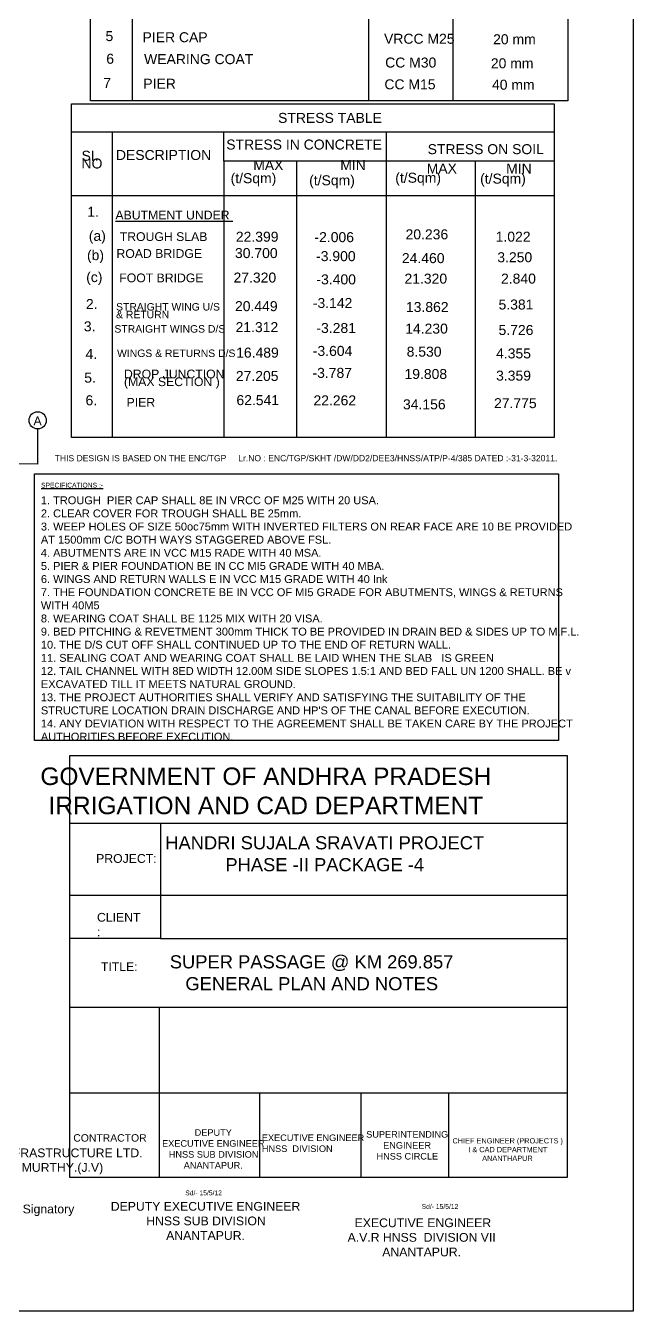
# Model space of a CAD drawing. Header units: inches. Extents: x 3910 to 36465, y 2 to 22749.
# Drawn here: x 29522 to 36465, y 2 to 14690 of the extents above; entities that cross this region are included whole.
import ezdxf

# ---------------------------------------------------------------- set-up
doc = ezdxf.new("R2010")
doc.units = ezdxf.units.IN
doc.header["$MEASUREMENT"] = 0
doc.layers.add('DIMENSIONS', color=7, linetype='Continuous')
doc.layers.add('TEXT', color=7, linetype='Continuous')
doc.styles.get("Standard").update_dxf_attribs({"font": 'arial.ttf', "height": 55})

msp = doc.modelspace()

# ---------------------------------------------------------------- linework, layer by layer
at = {"color": 0}
msp.add_lwpolyline([(29658.94382, 10083.77927), (29658.94382, 9679.02163), (18263.61847, 9732.5883), (10790.60931, 9726.44883), (3993.25348, 9715.10557), (3993.25348, 10207.81145)], dxfattribs=at)
at = {"layer": 'DIMENSIONS', "color": 0}
for points in [[(36464.88291, 1.6242), (4078.91233, 1.6242), (4078.91233, 22749.09892), (36464.88291, 22749.09892)], [(30263.75949, 15733.93004), (35717.55387, 15733.93004), (35717.55387, 13833.71664), (30263.75949, 13833.71664)], [(30044.36933, 13799.17166), (35561.41982, 13799.17166), (35561.41982, 9984.75478), (30044.36933, 9984.75478)], [(29624.63701, 9568.46979), (35608.53708, 9568.46979), (35608.53708, 6522.61702), (29624.63701, 6522.61702)], [(30024.8603, 6350.15255), (35707.95704, 6350.15255), (35707.95704, 1531.40095), (30024.8603, 1531.40095)]]:
    msp.add_lwpolyline(points, close=True, dxfattribs=at)
for points in [[(30044.36933, 13478.63543), (35561.41982, 13478.63543)], [(35561.41982, 13143.36847), (31785.17125, 13143.36847), (31785.17125, 13478.63543)], [(30044.36933, 12750.43568), (35561.41982, 12750.43568)], [(30024.8603, 5577.90493), (35707.95704, 5577.90493)], [(31064.47656, 5577.90493), (31064.47656, 4262.2002), (30024.8603, 4262.2002)], [(35707.95704, 4753.4002), (30024.8603, 4753.4002)], [(31064.47656, 4262.2002), (35707.95704, 4262.2002)], [(30024.8603, 3475.74352), (35707.95704, 3475.74352)], [(31047.76387, 3475.74352), (31047.76387, 1531.40095)], [(30024.8603, 2496.04752), (35707.95704, 2496.04752)], [(32193.60156, 2496.04752), (32193.60156, 1531.40095)], [(33350.95535, 2496.04752), (33350.95535, 1531.40095)], [(34352.84365, 2496.04752), (34352.84365, 1531.40095)]]:
    msp.add_lwpolyline(points, dxfattribs=at)
msp.add_circle((29659.46891, 10181.00577), 98.07851, dxfattribs=at)
at = {"layer": 'TEXT', "color": 0}
for points in [[(30737.8961, 15733.93004), (30737.8961, 13833.71664)], [(33441.19609, 13833.71664), (33441.19609, 15733.93004)], [(34403.05121, 15733.93004), (34403.05121, 13833.71664)], [(30515.77352, 9984.75478), (30515.77352, 13478.63543)], [(33640.79901, 13478.63543), (33640.79901, 9984.75478)], [(31785.17125, 13143.36847), (31785.17125, 9984.75478)], [(32615.99503, 13143.36847), (32615.99503, 9984.75478)], [(34663.63855, 9984.75478), (34663.63855, 13143.36847)]]:
    msp.add_lwpolyline(points, dxfattribs=at)

# ---------------------------------------------------------------- texts
at = {"color": 0}
for s, p in [('A', (29611.18639, 10125.40687)), ('Authorised Signatory  ', (28781.02257, 1120.34349))]:
    msp.add_text(s, height=100, dxfattribs=at).set_placement(p)
at = {"color": 0, "attachment_point": 1}
for s, insert, char_height, width in [('\\pi376.78;DEPUTY \\P\\pi4.5189;EXECUTIVE ENGINEER \\P\\pi80.977;HNSS SUB DIVISION \\P\\pi251.72;ANANTAPUR.', (31076.15607, 2081.91892), 75, 1169.6449523), ('For RAMAY INFRASTRUCTURE LTD. &Mr.V.SATHYA MURTHY.(J.V) ', (28451.88693, 1861.72458), 100, 2487.7833402), ('\\pi5.8888;DEPUTY EXECUTIVE ENGINEER \\P\\pi410.7;HNSS SUB DIVISION \\P\\pi638.36;ANANTAPUR.', (30488.82478, 1250.80984), 100, 2164.9836289), ('\\pi283.82; EXECUTIVE ENGINEER \\P\\pi242.62;A.V.R HNSS  DIVISION VII  \\P\\pi638.36;ANANTAPUR.', (32957.92874, 1062.95027), 100, 2164.9836289)]:
    msp.add_mtext(s, dxfattribs=dict(at, insert=insert, char_height=char_height, width=width))
at = {"layer": 'DIMENSIONS', "color": 0}
for s, height, p in [('THIS DESIGN IS BASED ON THE ENC/TGP     Lr.NO : ENC/TGP/SKHT /DW/DD2/DEE3/HNSS/ATP/P-4/385 DATED :-31-3-32011.', 70, (29853.68579, 9714.0503)), ('%%USPECIFICATIONS :-', 55, (29697.33227, 9413.2336)), ('Sd/- 15/5/12', 55, (31345.79551, 1326.81763)), ('Sd/- 15/5/12', 55, (34046.89714, 1171.88385))]:
    msp.add_text(s, height=height, dxfattribs=at).set_placement(p)
at = {"layer": 'DIMENSIONS', "color": 0, "attachment_point": 1}
for s, insert, char_height, width in [("1. TROUGH  PIER CAP SHALL 8E IN VRCC OF M25 WITH 20 USA. \\P2. CLEAR COVER FOR TROUGH SHALL BE 25mm. \\P3. WEEP HOLES OF SIZE 50oc75mm WITH INVERTED FILTERS ON REAR FACE ARE 10 BE PROVIDED AT 1500mm C/C BOTH WAYS STAGGERED ABOVE FSL. \\P4. ABUTMENTS ARE IN VCC M15 RADE WITH 40 MSA. \\P5. PIER & PIER FOUNDATION BE IN CC MI5 GRADE WITH 40 MBA. \\P6. WINGS AND RETURN WALLS E IN VCC M15 GRADE WITH 40 Ink \\P7. THE FOUNDATION CONCRETE BE IN VCC OF MI5 GRADE FOR ABUTMENTS, WINGS & RETURNS WITH 40M5 \\P8. WEARING COAT SHALL BE 1125 MIX WITH 20 VISA. \\P9. BED PITCHING & REVETMENT 300mm THICK TO BE PROVIDED IN DRAIN BED & SIDES UP TO M.F.L. 10. THE D/S CUT OFF SHALL CONTINUED UP TO THE END OF RETURN WALL. \\P11. SEALING COAT AND WEARING COAT SHALL BE LAID WHEN THE SLAB   IS GREEN\\P12. TAIL CHANNEL WITH 8ED WIDTH 12.00M SIDE SLOPES 1.5:1 AND BED FALL UN 1200 SHALL. BE v EXCAVATED TILL IT MEETS NATURAL GROUND. \\P13. THE PROJECT AUTHORITIES SHALL VERIFY AND SATISFYING THE SUITABILITY OF THE STRUCTURE LOCATION DRAIN DISCHARGE AND HP'S OF THE CANAL BEFORE EXECUTION. \\P14. ANY DEVIATION WITH RESPECT TO THE AGREEMENT SHALL BE TAKEN CARE BY THE PROJECT AUTHORITIES BEFORE EXECUTION. ", (29695.90074, 9312.80655), 90, 6162.652118), ('\\pi2.7283;SUPERINTENDING \\P\\pi196.9;ENGINEER \\P\\pi120.5;HNSS CIRCLE ', (33410.08832, 2060.63226), 75, 931.4457708), ('EXECUTIVE ENGINEER \\PHNSS  DIVISION \\P ', (32220.53022, 2022.01305), 75, 1169.6449523), ('\\pi176.85;CHIEF ENGINEER (PROJECTS )\\P\\pi357.28;I & CAD DEPARTMENT \\P\\pi516.06;ANANTHAPUR ', (34222.22189, 1979.53695), 60, 1608.5469413)]:
    msp.add_mtext(s, dxfattribs=dict(at, insert=insert, char_height=char_height, width=width))
at = {"layer": 'TEXT', "color": 0}
for s, height, p in [('5', 114.04624, (30434.51893, 14514.53742)), ('PIER CAP ', 114.046239, (30857.7477, 14501.58863)), ('VRCC M25', 114.046239, (33617.04169, 14484.16392)), ('20 mm', 114.046239, (34863.27029, 14478.5467)), ('6', 114.04624, (30443.15634, 14255.56172)), ('WEARING COAT ', 114.0462388, (30875.02227, 14251.24542)), ('CC M30', 114.046239, (33629.85466, 14212.31759)), ('20 mm', 114.046239, (34837.49513, 14203.76452)), ('7', 114.04624, (30408.60694, 13979.32081)), ('PIER ', 114.046239, (30866.38486, 13970.68833)), ('CC M15', 114.046239, (33621.26277, 13963.29623)), ('40 mm', 114.046239, (34850.38283, 13959.03657)), ('STRESS TABLE ', 114.0462388, (32406.26416, 13579.96042)), ('STRESS IN CONCRETE ', 114.0462388, (31813.87463, 13275.60568)), ('SI.', 114.046239, (30160.1566, 13147.48157)), ('DESCRIPTION ', 114.0462388, (30553.28857, 13156.0232)), ('STRESS ON SOIL ', 114.0462388, (34115.20617, 13222.74923)), ('NO', 114.046239, (30160.1566, 13059.12891)), ('MAX ', 114.046239, (32121.95861, 13039.86163)), ('MIN', 114.046239, (33116.46576, 13039.9502)), ('MAX ', 114.046239, (34104.19674, 13001.48614)), ('MIN', 114.046239, (35012.31055, 13001.57459)), ('(t/Sqm)', 114.046239, (31863.76799, 12891.24491)), ('(t/Sqm)', 114.046239, (32761.29477, 12867.26021)), ('(t/Sqm)', 114.046239, (33745.21417, 12896.04191)), ('(t/Sqm)', 114.046239, (34714.73497, 12886.44801)), ('1.', 114.046239, (30225.91394, 12507.6271)), ('%%UABUTMENT UNDER ', 100, (30547.7757, 12476.90323)), ('(a)', 114.046239, (30243.41615, 12232.35792)), ('20.236', 114.046239, (33862.8174, 12249.49622)), ('TROUGH SLAB ', 100, (30597.05311, 12230.48566)), ('22.399', 114.046239, (31923.68403, 12222.00994)), ('-2.006', 114.046239, (32821.74083, 12217.51891)), ('1.022', 114.046239, (34892.45485, 12222.66046)), ('(b)', 114.046239, (30222.5289, 12011.67062)), ('ROAD BRIDGE ', 100, (30559.51623, 12037.54519)), ('30.700', 114.046239, (31913.68277, 12035.41948)), ('-3.900', 114.046239, (32840.4635, 12000.45644)), ('24.460', 114.046239, (33820.98105, 11977.71087)), ('3.250', 114.046239, (34911.25104, 11987.83903)), ('(c)', 114.046239, (30213.57718, 11761.1608)), ('FOOT BRIDGE ', 100, (30591.6907, 11758.85349)), ('27.320', 114.046239, (31897.01343, 11755.53374)), ('-3.400', 114.046239, (32844.20813, 11734.74213)), ('21.320', 114.046239, (33850.2664, 11743.55735)), ('2.840', 114.046239, (34953.54217, 11743.62464)), ('2.', 114.046239, (30210.65739, 11453.05015)), ('STRAIGHT WING U/S ', 85, (30554.91292, 11435.93668)), ('20.449', 114.046239, (31913.68277, 11429.00035)), ('-3.142', 114.046239, (32803.01816, 11465.28526)), ('13.862', 114.046239, (33867.00927, 11419.13732)), ('5.381', 114.046239, (34925.348, 11447.74955)), ('3.', 114.046239, (30186.58034, 11198.23822)), ('& RETURN', 85, (30554.91292, 11347.58402)), ('STRAIGHT WINGS D/S ', 85, (30536.09068, 11183.86115)), ('21.312', 114.046239, (31920.35036, 11189.09825)), ('-3.281', 114.046239, (32844.12803, 11179.50286)), ('14.230', 114.046239, (33858.64185, 11172.43986)), ('5.726', 114.046239, (34925.348, 11156.57089)), ('-3.604', 114.046239, (32802.93806, 10917.531)), ('8.530', 114.046239, (33875.37644, 10909.01718)), ('4.', 114.046239, (30205.67745, 10883.31161)), ('WINGS & RETURNS D/S ', 85, (30566.20598, 10905.44934)), ('16.489', 114.046239, (31926.88113, 10898.13723)), ('4.355', 114.046239, (34897.15384, 10888.87448)), ('5.', 114.046239, (30191.35456, 10611.32945)), ('DROP JUNCTION ', 100, (30645.25857, 10660.89853)), ('27.205', 114.046239, (31923.54721, 10631.57937)), ('-3.787', 114.046239, (32799.19367, 10666.78637)), ('19.808', 114.046239, (33850.27468, 10653.95705)), ('3.359', 114.046239, (34897.15384, 10635.26723)), ('(MAX SECTION )', 100, (30645.25857, 10572.54587)), ('6.', 114.046239, (30205.67745, 10353.66222)), ('PIER ', 100, (30675.37387, 10337.33887)), ('62.541', 114.046239, (31930.2148, 10355.02562)), ('22.262', 114.046239, (32810.42708, 10352.42012)), ('27.775', 114.046239, (34873.65866, 10320.60644)), ('34.156', 114.046239, (33833.54009, 10306.90816)), ('CONTRACTOR', 85, (30066.31563, 1940.19941))]:
    msp.add_text(s, height=height, dxfattribs=at).set_placement(p)
for s, insert, char_height, width, attachment_point in [('GOVERNMENT OF ANDHRA PRADESH\\PIRRIGATION AND CAD DEPARTMENT', (32266.69147, 5946.64996), 200, 5971.1156724, 5), ('HANDRI SUJALA SRAVATI PROJECT \\PPHASE -II PACKAGE -4', (32939.04876, 5228.51098), 150, 4830.8956021, 5), ('PROJECT:', (30327.40556, 5225.3162), 100, 506.3353073, 1), ('CLIENT :', (30336.83275, 4553.24083), 100, 506.3353073, 1), ('TITLE:', (30381.88762, 3988.32093), 100, 506.3353073, 1), ('\\pi136.38;SUPER PASSAGE @ KM 269.857\\P\\pi314.52;GENERAL PLAN AND NOTES', (31032.48338, 4069.43051), 150, 3494.8021421, 1)]:
    msp.add_mtext(s, dxfattribs=dict(at, insert=insert, char_height=char_height, width=width, attachment_point=attachment_point))

doc.saveas('drawing.dxf')
